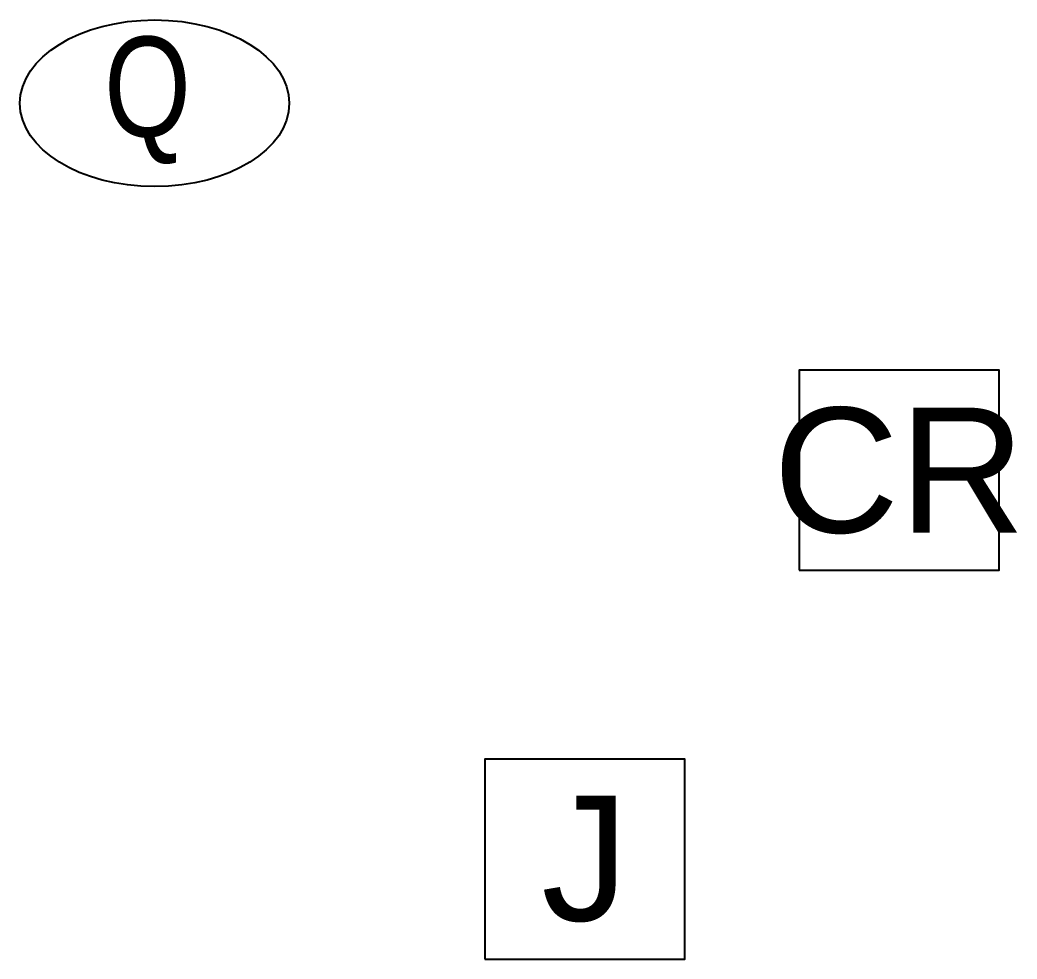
# Model space of a CAD drawing. Header units: inches. Extents: x 23 to 6400, y -2214 to 4412.
# Drawn here: x 1186.4 to 1266.2, y 883.4 to 958.6 of the extents above; entities that cross this region are included whole.
import ezdxf
from ezdxf.enums import TextEntityAlignment as Align

# ---------------------------------------------------------------- set-up
doc = ezdxf.new("R2010")
doc.units = ezdxf.units.IN
doc.header["$LTSCALE"] = 96
doc.header["$MEASUREMENT"] = 0
doc.layers.add('A-Powr-Exst', color=15, linetype='Continuous')
doc.layers.add('Legend 300$0$A-Powr-Neww', color=4, linetype='Continuous')
doc.styles.add('OTJ_Title1', font='swiss.ttf')
doc.styles.add('XFINE_1', font='swissl.ttf', dxfattribs={"height": 1.25})

# ---------------------------------------------------------------- blocks, each defined once
blk = doc.blocks.new('A$C63DA0F89')
at = {"color": 0, "linetype": 'ByBlock', "lineweight": -2}
blk.add_lwpolyline([(8.79, 0), (24.79, 0), (24.79, 16), (8.79, 16)], close=True, dxfattribs=at)
at = {"color": 0, "linetype": 'ByBlock', "lineweight": -2, "style": 'OTJ_Title1', "flags": 8}
blk.add_attdef('CODE', text='', height=8, dxfattribs=at).set_placement((16.79, 8), align=Align.MIDDLE)
blk = doc.blocks.new('A$C727C1CD3')
at = {"color": 0, "linetype": 'ByBlock', "lineweight": -2}
blk.add_ellipse((13.721, 6.657), major_axis=(10.778, 0), ratio=0.619048, dxfattribs=at)
at = {"layer": 'Legend 300$0$A-Powr-Neww', "style": 'XFINE_1', "width": 0.8, "flags": 8}
blk.add_attdef('EQUIP', text='', height=8, dxfattribs=at).set_placement((15.04, 6.953), align=Align.MIDDLE)

msp = doc.modelspace()

# ---------------------------------------------------------------- block references
at = {"layer": 'A-Powr-Exst', "color": 15}
ref = msp.add_blockref('A$C727C1CD3', (1183.435, 945.237), dxfattribs=at)
ref.add_attrib('EQUIP', 'Q', dxfattribs={"layer": 'Legend 300$0$A-Powr-Neww', "height": 8, "style": 'XFINE_1', "width": 0.8, "flags": 8}).set_placement((1196.587, 952.184), align=Align.MIDDLE)
at = {"layer": 'A-Powr-Exst', "color": 15, "linetype": 'Continuous', "lineweight": -3}
ref = msp.add_blockref('A$C63DA0F89', (1239.939, 914.527), dxfattribs=at)
ref.add_attrib('CODE', 'CR', dxfattribs={"layer": '0', "color": 0, "linetype": 'ByBlock', "lineweight": -2, "height": 10, "style": 'OTJ_Title1', "flags": 8}).set_placement((1256.729, 922.527), align=Align.MIDDLE)
ref = msp.add_blockref('A$C63DA0F89', (1214.798, 883.382), dxfattribs=at)
ref.add_attrib('CODE', 'J', dxfattribs={"layer": '0', "color": 0, "linetype": 'ByBlock', "lineweight": -2, "height": 10, "style": 'OTJ_Title1', "flags": 8}).set_placement((1231.588, 891.382), align=Align.MIDDLE)

doc.saveas('drawing.dxf')
